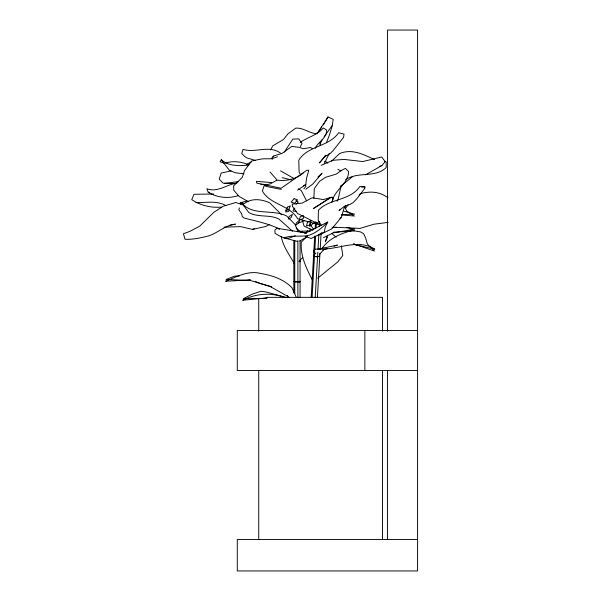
<?xml version="1.0" encoding="UTF-8"?>
<svg xmlns="http://www.w3.org/2000/svg" width="601" height="601" viewBox="0 0 601 601"><rect width="100%" height="100%" fill="white"/><g stroke="black" fill="none" stroke-linecap="round" stroke-linejoin="round"><path stroke-width="0.9" d="M340.249 209.193L339.084 210.65L344.11 206.459L350.255 204.25L353.155 202.552L356.776 198.856L364.612 188.511L364.642 187.279L363.274 186.678L361.81 187.227M313.85 198.307L314.338 188.564L319.477 181.427L325.434 177.333L336.297 174.072L341.36 170.414L345.417 168.4L348.58 171.616C348.4 184.146 334.472 189.623 332.158 201.545M311.175 297.255L314.706 235.975M315.134 228.59L315.502 222.13M312.099 297.345L314.721 251.834M314.826 249.986L315.623 236.14M316.103 227.839L316.426 222.302M315.202 297.758L317.824 252.262M317.982 249.49L318.83 234.728M319.311 226.419L319.582 221.807M317.396 297.72L319.792 256.176L317.561 256.785L314.458 256.379L313.587 255.357L314.458 256.447L317.553 256.875L318.846 256.492L319.815 255.853L319.972 253.051M320.19 249.302L321.107 233.398M297.578 190.134L305.796 184.627L306.608 177.986L308.786 170.331L306.841 170.271L281.118 188.263L256.747 183.08L256.454 181.314L271.562 182.591M326.396 142.745L329.453 134.977L332.33 125.414L333.224 119.306L327.966 116.947L318.207 132.047L316.126 133.662M341.098 185.762L338.078 199.712L337.041 201.252M321.745 232.737L318.282 235.397L331.579 229.011L341.345 217.352L344.088 207.969L345.477 205.625M310.935 222.227L309.68 226.517L314.398 222.347M303.715 216.878L303.204 218.561L299.306 219.996L300.312 216.623L303.437 215.481M364.612 188.511L365.115 186.858L359.789 186.543C349.955 201.035 329.791 198.247 318.44 210.237L318.199 220.146L321.362 225.375M239.393 207.961L238.822 209.741L241.677 213.813L242.248 216.51L243.961 217.945C255.613 221.153 267.828 223.309 278.706 228.673M240.528 204.408L241.099 202.627L246.988 200.914M325.291 241.94L327.395 235.554M288.563 218.14L289.089 216.638L292.394 214.347L291.342 217.352L288.698 219.185M325.734 240.595L325.374 241.429L327.395 237.245M331.917 202.146L332.946 199.787L332.811 197.271L331.031 197.293L323.473 199.577L312.212 197.774L302.033 203.123L292.169 204.137L292.492 206.511L297.518 213.43L317.012 223.271M320.108 144.075L322.076 139.853M324.247 163.51L329.265 153.45M297.811 241.497L284.063 237.921L278.894 235.63L275.01 233.248L274.905 229.98L277.114 228.237L305.684 233.03L327.778 222.039L325.321 226.893L324.202 232.136L311.123 238.469L305.263 236.463M322.068 248.513C328.957 238.447 340.775 233.361 352.306 230.506L360.472 231.888L363.537 233.586L365.739 238.236L367.331 243.961L374.476 251.083L353.598 243.856L356.363 245.013M300.38 146.629L302.002 143.519L298.705 138.869L292.807 139.101L284.326 152.113M325.246 122.063L327.966 116.947M270.525 149.912L272.779 145.84L283.499 139.515L287.977 133.828L295.775 128.111C303.783 127.615 309.515 133.655 317.396 133.745M286.602 210.425L285.738 211.98L288.57 211.499L289.434 209.937M248.04 165.162C238.83 165.884 228.59 166.349 221.273 159.671L220.109 161.737L224.526 163.352M332.33 125.414L324.097 136.735M306.112 232.94L307.614 230.792M315.134 148.462C317.989 141.633 326.997 138.283 326.644 130.094L323.3 127.953C317.178 135.353 307.772 137.043 300.297 142.347M318.207 132.047L321.79 127.066M323.323 124.933L324.345 123.505M345.492 208.359L348.182 204.761M293.018 210.515L294.903 208.029M303.858 188.879L306.022 186.167L305.255 184.59M271.599 158.687L273.763 156.125M325.967 155.216L319.416 162.924L325.892 155.321M365.483 174.831L381.868 165.553L385.211 161.624L381.688 156.989L362.734 161.556L344.088 159.423L332.909 160.294L321.174 165.335M325.381 155.651L324.187 157.034L330.197 153.488L332.992 150.783L343.584 137.351L344.035 134.121L338.694 132.731C328.77 147.08 307.915 145.397 298.78 160.219L299.11 171.969L300.26 174.335M319.431 254.576L324.187 249.115M296.098 204.317L298.276 202.004L295.947 200.584M307.276 236.193L301.304 242.113C300.192 255.771 306.39 268.564 312.603 280.321M331.549 161.136L339.693 153.503C352.261 148.402 363.582 154.555 374.558 159.618M317.929 177.01L322.053 173.178L312.978 183.853L305.804 189.285M299.508 260.594L302.694 257.649M359.022 194.949L360.375 193.725C369.69 190.893 380.14 191.606 387.945 197.834M327.778 222.039C322.775 227.013 317.561 231.828 310.935 234.6C302.258 237.861 292.845 234.36 284.063 237.921L288.375 238.379L295.271 235.795M352.764 176.514L340.519 186.295M317.704 222.708L319.093 221.589M339.903 218.479L341.345 217.352M317.636 278.271L337.785 261.916L342.765 255.59L341.315 245.734M303.415 172.863C296.09 179.113 286.594 181.419 277.114 180.112L270.382 183.786L266.048 185.003L260.759 184.199M299.741 241.084L307.359 236.539M246.335 164.539L251.233 161.857M269.751 224.338L265.65 226.494L252.54 229.409L240.663 226.637L224.015 227.14M323.533 237.62L333.209 232.887L354.628 229.124L346.552 227.426M303.385 185.792L305.796 184.627M305.819 233.105L297.773 231.002L294.941 224.376L286.85 216.12C272.501 208.6 252.24 216.563 241.256 202.432L240.062 202.995L244.457 203.454C251.947 197.872 261.57 199.186 269.669 202.8L281.711 214.82M345.575 179.804C357.918 171.067 375.062 178.362 386.21 167.544L386.165 161.917L384.602 161.481M252.54 229.409L254.261 228.696M298.291 223.106L304.842 220.544M277.542 156.696L271.93 158.762L262.464 158.822L251.819 160.91L244.554 170.504L242.233 177.43L233.609 185.852L233.774 190.216L239.093 196.407L248.491 201.771M379.531 166.409L381.868 165.553M322.925 250.008L327.207 248.559M334.051 246.23L337.477 245.073L318.417 249.077L314.699 249.167L313.414 251.286L315.818 253.9M225.27 163.179C233.045 160.52 241.392 161.624 248.829 164.914M231.077 170.879L221.13 173.073L219.267 179.143L223.076 183.132L235.104 183.643M238.62 195.483C228.455 198.871 217.344 197.872 208.179 192.185L206.849 188.729C217.389 192.876 226.727 184.469 236.847 183.087M264.478 298.404L266.867 297.931M230.085 225.187L235.427 224.143C225.337 225.15 218.328 232.519 209.186 235.78C201.282 237.748 193.214 239.634 185.025 239.281L183.418 233.744L189.646 231.475L199.727 226.179L213.768 212.371L223.091 206.301L235.78 202.514L243.473 204.979M332.083 227.764L336.598 227.238M247.274 280.359L250.422 279.901L225.6 281.23C236.681 276.776 248.423 270.165 260.736 273.485C272.276 275.378 283.672 279.225 292.018 287.774L296.105 296.886M224.864 183.373L238.439 181.592M266.731 297.863L242.654 300.26C255.778 293.498 271.216 292.124 284.994 297.69M334.028 232.241L354.372 230.844L351.014 229.387M221.363 207.082C211.221 208.104 200.156 205.347 191.734 199.652L194.01 194.288L213.498 194.025M299.14 281.508L300.072 281.448L299.14 281.276L299.14 281.884L297.878 281.959L293.829 281.741L300.072 281.771L299.14 281.704M388.186 222.355L373.905 224.218L359.991 228.418L333.014 227.186M266.333 185.837L263.997 185.949L262.412 191.043C270.112 204.768 289.652 204.881 297.69 218.802L320.07 225.052L315.517 221.934M239.468 275.927L234.698 276.137L226.074 279.465L250.369 280.494L269.706 286.249L287.864 296.451M341.541 214.549L354.628 214.174L343.862 211.154M299.659 231.242L310.627 230.964M266.799 298.359L243.217 298.772L252.127 294.19L260.796 291.297L265.988 291.936L287.218 297.728M267.032 297.352L382.521 297.352L382.521 331.151M417.582 330.467L237.282 330.467L237.282 370.532L417.582 370.532M417.582 539.548L237.282 539.548L237.282 570.95L417.582 570.95L417.582 30.05L387.532 30.05L387.532 331.241M243.968 173.794L235.299 172.757L229.409 170.361L221.273 159.671M293.326 211.169L296.436 211.267M333.104 232.302L335.936 232.407M318.417 249.077C337.093 250.467 357.212 238.019 374.844 249.16L353.666 244.412M341.428 214.925L354.372 216.044L346.822 211.146L344.906 207.405M195.949 202.627C205.97 202.792 216.811 200.276 226.029 205.647M299.14 261.285L300.072 261.405M299.14 261.6L300.072 261.743M208.179 192.185L209.832 192.478M281.268 189.405L267.099 186.58L263.215 184.184M324.653 161.511L326.463 161.939L327.838 163.111M282.192 177.648L291.275 179.939M309.748 229.004L313.196 229.882M306.202 233.18L300.184 231.595L296.225 227.997M255.094 160.332L246.778 157.898L244.795 156.545L241.745 153.54L243.022 149.356C255.493 153.3 268.865 144.766 280.412 153.015M271.66 286.85L260.503 283.627L255.32 281.478M277.114 228.237L279.615 229.349M312.595 230.093L304.166 226.201L302.22 220.041M337.882 169.332L340.91 170.977M298.216 188.827L301.184 190.487L306.585 200.817M280.509 170.834L294.34 178.707M312.377 148.612L310.604 147.53L303.189 148.732L299.193 147.305L291.846 146.411L281.989 153.42L273.372 156.05L272.2 157.747L272.381 159.25M331.527 233.278L336.154 237.185M292.574 231.212L278.744 218.914C269.203 214.256 258.175 217.772 248.822 212.559L241.256 202.432M270.022 171.991L276.129 178.978L276.843 180.646M287.316 295.542L289.028 297.645M309.628 223.737L313.85 229.605M294.287 263.621C289.479 254.929 283.154 246.478 281.215 236.614M320.04 142.505L320.123 145.269M387.532 370.532L387.532 539.548M382.521 370.577L382.521 539.548M364.86 330.467L364.86 370.532M300.072 240.46L300.072 297.758M297.878 240.565L297.878 297.48M294.76 240.52L294.76 293.784M293.829 240.34L293.829 292.8M258.738 298.291L258.738 331.151M258.738 370.577L258.738 539.548M299.553 220.034L299.14 222.272L295.797 225.315L296.21 223.076L299.553 220.034M307.494 221.957L306.472 226.021L309.966 224.887L310.995 220.83L307.494 221.957M287.286 207.202L285.573 210.816L288.675 209.501L290.381 205.895L287.286 207.202M294.047 198.706L291.139 202.131L294.618 203.266L297.533 199.832L294.047 198.706M331.031 197.293L313.406 208.539L331.031 197.293"/></g></svg>
